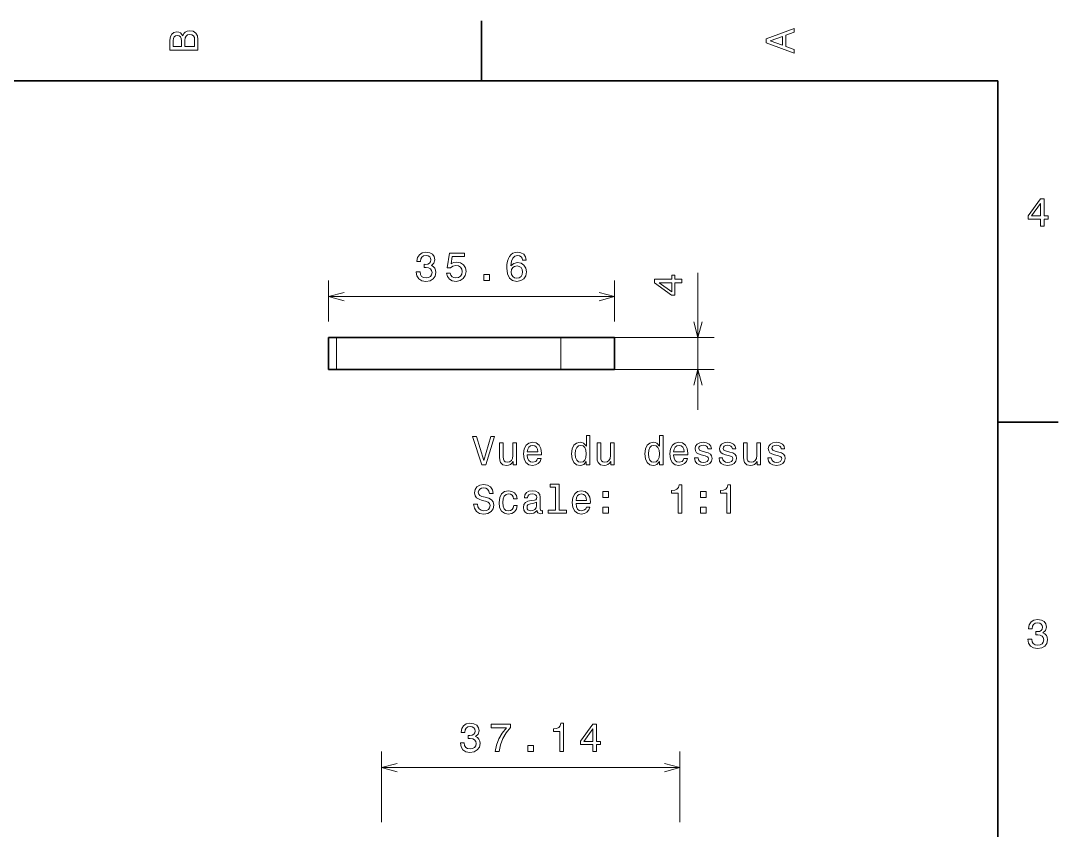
# Model space of a CAD drawing. Extents: x 0 to 297, y 0 to 210.
# Drawn here: x 165.4 to 294.5, y 106.7 to 207.5 of the extents above; entities that cross this region are included whole.
import ezdxf

# ---------------------------------------------------------------- set-up
doc = ezdxf.new("R2010")
doc.units = 0

msp = doc.modelspace()

# ---------------------------------------------------------------- linework, layer by layer
at = {"color": 7, "lineweight": 35, "ltscale": 0.1875}
for p, q in [((222.699997, 200), (222.699997, 207.5)), ((287, 157.5), (294.5, 157.5))]:
    msp.add_line(p, q, dxfattribs=at)
at = {"color": 7, "lineweight": 35}
for p, q in [((287, 200), (10, 200)), ((287, 10), (287, 200)), ((204.679535, 168.071732), (232.579437, 168.071732)), ((204.679535, 164.071732), (232.579437, 164.071732))]:
    msp.add_line(p, q, dxfattribs=at)
at = {"color": 7, "lineweight": 13, "ltscale": 0.425901}
msp.add_line((249.660248, 159.071732), (249.660248, 176.107758), dxfattribs=at)
at = {"color": 7, "lineweight": 13, "ltscale": 0.126942}
for p, q in [((203.679535, 170.071732), (203.679535, 175.149414)), ((239.279434, 170.071732), (239.279434, 175.149414))]:
    msp.add_line(p, q, dxfattribs=at)
at = {"color": 7, "lineweight": 13}
for p, q in [((203.679535, 173.149414), (239.279434, 173.149414)), ((210.271042, 114.500282), (247.406647, 114.500282))]:
    msp.add_line(p, q, dxfattribs=at)
at = {"color": 7, "lineweight": 35, "ltscale": 0.025}
for p, q in [((204.679535, 168.071732), (203.679535, 168.071732)), ((204.679535, 164.071732), (203.679535, 164.071732))]:
    msp.add_line(p, q, dxfattribs=at)
at = {"color": 7, "lineweight": 35, "ltscale": 0.1}
for p, q in [((203.679535, 164.071732), (203.679535, 168.071732)), ((239.279434, 164.071732), (239.279434, 168.071732))]:
    msp.add_line(p, q, dxfattribs=at)
at = {"color": 7, "lineweight": 13, "ltscale": 0.1}
for p, q in [((204.679535, 164.071732), (204.679535, 168.071732)), ((232.579437, 164.071732), (232.579437, 168.071732))]:
    msp.add_line(p, q, dxfattribs=at)
at = {"color": 7, "lineweight": 35, "ltscale": 0.1675}
for p, q in [((239.279434, 168.071732), (232.579437, 168.071732)), ((239.279434, 164.071732), (232.579437, 164.071732))]:
    msp.add_line(p, q, dxfattribs=at)
at = {"color": 7, "lineweight": 13, "ltscale": 0.42702}
for p, q in [((234.579437, 168.071732), (251.660248, 168.071732)), ((234.579437, 164.071732), (251.660248, 164.071732))]:
    msp.add_line(p, q, dxfattribs=at)
at = {"color": 7, "lineweight": 13, "ltscale": 0.219908}
for p, q in [((210.271042, 107.703964), (210.271042, 116.500282)), ((247.406647, 107.703964), (247.406647, 116.500282))]:
    msp.add_line(p, q, dxfattribs=at)
at = {"color": 7, "lineweight": 13}
for points in [[(185.542007, 205.630417), (185.249496, 205.983429), (185.052811, 206.074219), (184.81073, 206.104477), (184.432495, 206.03891), (184.160156, 205.842224), (183.993729, 205.524506), (183.933212, 205.080704), (183.933212, 203.835022), (187.433212, 203.835022), (187.433212, 205.151306), (187.36261, 205.620331), (187.155838, 205.968307), (186.828018, 206.185165), (186.384216, 206.260818), (186.08667, 206.215424), (185.839554, 206.094391), (185.65799, 205.897705)], [(185.385666, 204.984879), (185.385666, 204.298996), (184.351807, 204.298996), (184.351807, 205.025223), (184.382065, 205.297562), (184.472839, 205.489197), (184.629181, 205.605194), (184.86116, 205.645538), (185.093155, 205.600143), (185.254532, 205.479111), (185.355408, 205.272339)], [(187.014618, 205.095825), (187.014618, 204.298996), (185.809296, 204.298996), (185.809296, 205.050446), (185.844589, 205.368164), (185.9505, 205.595108), (186.132065, 205.731277), (186.394302, 205.776657), (186.671692, 205.731277), (186.863327, 205.605194), (186.979324, 205.393372)], [(261.633209, 203.466858), (261.633209, 203.930847), (260.604401, 204.298996), (260.604401, 205.695969), (261.633209, 206.064133), (261.633209, 206.538193), (258.128174, 205.257217), (258.128174, 204.742798)], [(260.17572, 204.460388), (258.632477, 205), (260.17572, 205.539627)], [(292.277374, 181.916794), (292.731262, 181.916794), (292.731262, 182.784225), (293.23056, 182.784225), (293.23056, 183.187683), (292.731262, 183.187683), (292.731262, 185.341141), (292.272339, 185.341141), (290.739197, 183.228027), (290.739197, 182.784225), (292.277374, 182.784225)], [(291.162842, 183.187683), (292.277374, 184.756134), (292.277374, 183.187683)], [(214.604553, 176.248825), (214.604553, 176.213531), (214.685242, 175.72937), (214.922272, 175.366272), (215.295471, 175.134277), (215.789719, 175.048538), (216.314209, 175.134277), (216.707581, 175.356171), (216.959747, 175.709198), (217.050522, 176.163101), (217.010178, 176.460648), (216.899231, 176.702728), (216.717667, 176.889313), (216.475586, 177.025482), (216.803406, 177.297821), (216.919403, 177.731537), (216.84375, 178.124908), (216.626892, 178.422455), (216.273865, 178.609055), (215.789719, 178.674622), (215.335815, 178.593933), (214.987839, 178.372025), (214.760895, 178.018997), (214.685242, 177.549988), (214.685242, 177.514679), (215.134094, 177.514679), (215.174438, 177.837448), (215.305573, 178.069427), (215.51738, 178.210648), (215.814926, 178.261078), (216.077179, 178.220734), (216.268814, 178.114822), (216.384811, 177.943359), (216.430206, 177.711365), (216.384811, 177.464249), (216.263779, 177.297821), (216.051956, 177.19696), (215.764496, 177.166702), (215.56781, 177.171738), (215.56781, 176.773331), (215.814926, 176.783417), (216.13266, 176.738022), (216.36969, 176.616989), (216.510895, 176.420303), (216.561325, 176.163101), (216.505859, 175.87059), (216.359604, 175.653732), (216.127609, 175.517563), (215.819977, 175.472168), (215.502258, 175.522614), (215.270264, 175.673904), (215.124008, 175.915985), (215.068527, 176.248825)], [(218.360748, 176.062225), (218.47171, 175.648682), (218.718826, 175.325928), (219.08194, 175.124191), (219.545914, 175.048538), (220.055283, 175.139313), (220.45369, 175.386444), (220.705856, 175.779816), (220.801666, 176.284134), (220.715942, 176.753159), (220.473862, 177.121307), (220.095627, 177.358337), (219.60643, 177.444077), (219.22818, 177.38356), (218.935684, 177.217133), (219.076889, 178.160217), (220.610031, 178.160217), (220.610031, 178.573761), (218.738998, 178.573761), (218.461609, 176.71785), (218.865082, 176.71785), (219.157578, 176.95488), (219.530777, 177.040619), (219.853546, 176.985138), (220.100662, 176.823761), (220.257004, 176.576645), (220.312485, 176.258911), (220.257004, 175.941193), (220.095627, 175.694077), (219.848511, 175.537735), (219.530777, 175.482254), (219.263489, 175.517563), (219.056717, 175.63356), (218.905426, 175.815109), (218.829773, 176.062225)], [(228.2939, 177.706329), (228.198074, 178.114822), (227.976166, 178.417419), (227.633224, 178.609055), (227.189423, 178.674622), (226.891876, 178.639313), (226.634674, 178.543503), (226.40773, 178.387161), (226.21608, 178.165253), (226.064789, 177.887878), (225.953827, 177.549988), (225.883224, 177.151566), (225.863052, 176.702728), (225.943741, 175.986588), (226.190872, 175.467133), (226.589279, 175.154449), (227.133957, 175.048538), (227.623138, 175.139313), (227.996338, 175.376358), (228.238419, 175.749542), (228.324158, 176.223618), (228.238419, 176.702728), (228.006424, 177.070877), (227.648361, 177.302856), (227.204559, 177.38356), (226.725449, 177.282684), (226.367386, 176.995224), (226.443024, 177.549988), (226.604416, 177.948395), (226.851532, 178.185425), (227.194473, 178.266113), (227.446625, 178.225769), (227.638275, 178.119873), (227.764359, 177.943359), (227.82991, 177.706329)], [(227.834961, 176.218567), (227.77948, 175.900848), (227.638275, 175.658768), (227.411331, 175.497391), (227.128906, 175.44696), (226.83136, 175.497391), (226.604416, 175.653732), (226.45816, 175.895798), (226.412766, 176.213531), (226.463196, 176.526215), (226.604416, 176.763245), (226.836395, 176.914536), (227.149078, 176.970016), (227.421417, 176.914536), (227.638275, 176.76828), (227.77948, 176.53125)], [(222.999512, 175.149414), (223.69548, 175.149414), (223.69548, 175.900848), (222.999512, 175.900848)], [(247.660248, 174.867126), (247.660248, 175.321014), (246.792816, 175.321014), (246.792816, 175.820297), (246.389359, 175.820297), (246.389359, 175.321014), (244.235901, 175.321014), (244.235901, 174.862076), (246.349014, 173.328934), (246.792816, 173.328934), (246.792816, 174.867126)], [(246.389359, 173.752563), (244.820908, 174.867126), (246.389359, 174.867126)], [(223.875015, 155.720154), (222.997482, 152.739594), (222.094757, 155.720154), (221.615646, 155.720154), (222.745331, 152.215103), (223.249649, 152.215103), (224.354111, 155.720154)], [(228.41391, 153.440613), (230.189133, 153.440613), (230.194168, 153.647385), (230.11348, 154.227356), (229.891586, 154.661072), (229.538559, 154.923309), (229.069534, 155.019135), (228.610596, 154.918274), (228.257568, 154.635849), (228.030624, 154.176926), (227.949936, 153.571732), (228.025589, 152.951416), (228.252533, 152.497528), (228.60051, 152.215103), (229.054413, 152.119278), (229.447784, 152.184845), (229.770538, 152.356308), (230.007568, 152.628647), (230.143738, 152.99176), (229.704987, 152.99176), (229.614197, 152.790024), (229.483078, 152.638733), (229.109879, 152.5177), (228.822418, 152.573166), (228.60556, 152.74968), (228.46434, 153.037155), (228.41391, 153.425476)], [(235.761902, 152.633698), (235.761902, 152.215103), (236.205704, 152.215103), (236.205704, 155.836136), (235.766937, 155.836136), (235.766937, 154.509766), (235.429047, 154.893051), (235.222275, 154.983841), (234.985245, 155.019135), (234.556564, 154.918274), (234.223709, 154.635849), (234.006851, 154.181961), (233.931213, 153.571732), (234.006851, 152.961502), (234.223709, 152.502563), (234.556564, 152.215103), (234.985245, 152.119278), (235.222275, 152.154587), (235.434082, 152.245361)], [(244.869965, 152.633698), (244.869965, 152.215103), (245.313766, 152.215103), (245.313766, 155.836136), (244.875015, 155.836136), (244.875015, 154.509766), (244.537109, 154.893051), (244.330338, 154.983841), (244.093307, 155.019135), (243.664642, 154.918274), (243.331787, 154.635849), (243.114929, 154.181961), (243.039276, 153.571732), (243.114929, 152.961502), (243.331787, 152.502563), (243.664642, 152.215103), (244.093307, 152.119278), (244.330338, 152.154587), (244.54216, 152.245361)], [(246.630051, 153.440613), (248.405273, 153.440613), (248.410309, 153.647385), (248.32962, 154.227356), (248.107727, 154.661072), (247.7547, 154.923309), (247.285675, 155.019135), (246.826736, 154.918274), (246.473709, 154.635849), (246.246765, 154.176926), (246.166077, 153.571732), (246.24173, 152.951416), (246.468674, 152.497528), (246.81665, 152.215103), (247.270538, 152.119278), (247.66391, 152.184845), (247.986679, 152.356308), (248.223709, 152.628647), (248.359879, 152.99176), (247.921112, 152.99176), (247.830338, 152.790024), (247.699219, 152.638733), (247.326019, 152.5177), (247.038559, 152.573166), (246.821701, 152.74968), (246.680481, 153.037155), (246.630051, 153.425476)], [(250.604111, 153.79364), (250.175446, 153.894501), (249.857727, 154.010498), (249.751816, 154.247528), (249.782074, 154.413956), (249.88797, 154.534988), (250.059448, 154.610641), (250.306564, 154.6409), (250.543594, 154.610641), (250.730194, 154.519852), (250.851227, 154.383698), (250.901672, 154.202133), (251.335388, 154.202133), (251.335388, 154.212219), (251.259735, 154.540024), (251.052963, 154.797241), (250.730194, 154.958618), (250.306564, 155.019135), (249.877899, 154.958618), (249.565216, 154.792191), (249.36853, 154.545074), (249.308014, 154.232391), (249.353394, 153.929794), (249.494598, 153.717987), (249.726593, 153.566681), (250.064484, 153.460785), (250.558731, 153.339737), (250.861328, 153.213669), (250.942017, 153.112793), (250.972275, 152.961502), (250.92688, 152.774902), (250.805847, 152.633698), (250.609161, 152.542908), (250.346909, 152.51265), (250.069534, 152.542908), (249.867798, 152.648819), (249.731644, 152.820297), (249.676163, 153.057327), (249.247482, 153.057327), (249.3181, 152.65387), (249.524872, 152.361359), (249.852676, 152.184845), (250.306564, 152.119278), (250.780624, 152.184845), (251.128616, 152.361359), (251.340424, 152.643784), (251.416077, 153.011932), (251.360596, 153.329651), (251.204254, 153.546509), (250.947052, 153.687729)], [(253.640137, 153.79364), (253.211456, 153.894501), (252.893738, 154.010498), (252.787842, 154.247528), (252.818085, 154.413956), (252.923996, 154.534988), (253.095474, 154.610641), (253.34259, 154.6409), (253.57962, 154.610641), (253.76622, 154.519852), (253.887253, 154.383698), (253.937683, 154.202133), (254.371399, 154.202133), (254.371399, 154.212219), (254.295761, 154.540024), (254.088989, 154.797241), (253.76622, 154.958618), (253.34259, 155.019135), (252.91391, 154.958618), (252.601227, 154.792191), (252.404541, 154.545074), (252.344025, 154.232391), (252.38942, 153.929794), (252.530624, 153.717987), (252.762619, 153.566681), (253.10051, 153.460785), (253.594757, 153.339737), (253.897339, 153.213669), (253.978027, 153.112793), (254.008301, 152.961502), (253.962906, 152.774902), (253.841873, 152.633698), (253.645187, 152.542908), (253.382935, 152.51265), (253.10556, 152.542908), (252.903824, 152.648819), (252.767654, 152.820297), (252.712189, 153.057327), (252.283508, 153.057327), (252.354111, 152.65387), (252.560883, 152.361359), (252.888702, 152.184845), (253.34259, 152.119278), (253.81665, 152.184845), (254.164642, 152.361359), (254.37645, 152.643784), (254.452103, 153.011932), (254.396622, 153.329651), (254.24028, 153.546509), (253.983078, 153.687729)], [(259.712189, 153.79364), (259.283508, 153.894501), (258.96579, 154.010498), (258.859863, 154.247528), (258.890137, 154.413956), (258.996033, 154.534988), (259.167511, 154.610641), (259.414642, 154.6409), (259.651672, 154.610641), (259.838257, 154.519852), (259.95929, 154.383698), (260.009735, 154.202133), (260.443451, 154.202133), (260.443451, 154.212219), (260.367798, 154.540024), (260.161041, 154.797241), (259.838257, 154.958618), (259.414642, 155.019135), (258.985962, 154.958618), (258.673279, 154.792191), (258.476593, 154.545074), (258.416077, 154.232391), (258.461456, 153.929794), (258.602661, 153.717987), (258.834656, 153.566681), (259.172546, 153.460785), (259.666809, 153.339737), (259.969391, 153.213669), (260.050079, 153.112793), (260.080322, 152.961502), (260.034943, 152.774902), (259.91391, 152.633698), (259.717224, 152.542908), (259.454987, 152.51265), (259.177612, 152.542908), (258.975861, 152.648819), (258.839722, 152.820297), (258.784241, 153.057327), (258.35556, 153.057327), (258.426147, 152.65387), (258.632935, 152.361359), (258.960754, 152.184845), (259.414642, 152.119278), (259.888702, 152.184845), (260.236694, 152.361359), (260.448486, 152.643784), (260.524139, 153.011932), (260.468658, 153.329651), (260.312317, 153.546509), (260.055115, 153.687729)], [(227.077454, 154.923309), (226.633652, 154.923309), (226.633652, 153.359909), (226.583221, 152.996811), (226.436966, 152.734558), (226.210022, 152.573166), (225.912476, 152.522736), (225.675446, 152.56308), (225.524139, 152.684128), (225.438416, 152.8909), (225.418243, 153.183395), (225.418243, 154.923309), (224.974426, 154.923309), (224.974426, 153.143051), (224.989563, 152.784988), (225.085388, 152.487442), (225.377899, 152.215103), (225.846909, 152.119278), (226.099075, 152.154587), (226.315933, 152.245361), (226.502533, 152.401703), (226.653824, 152.628647), (226.653824, 152.215103), (227.077454, 152.215103)], [(228.41391, 153.813812), (228.469391, 154.161789), (228.60556, 154.418991), (228.812332, 154.575333), (229.084671, 154.630814), (229.351959, 154.575333), (229.558731, 154.418991), (229.684814, 154.161789), (229.730194, 153.813812)], [(235.060883, 154.620728), (235.353394, 154.55011), (235.575302, 154.353424), (235.706421, 154.02562), (235.756851, 153.571732), (235.706421, 153.112793), (235.575302, 152.784988), (235.353394, 152.583252), (235.060883, 152.5177), (234.783508, 152.583252), (234.571701, 152.784988), (234.430481, 153.117844), (234.385101, 153.571732), (234.430481, 154.020584), (234.571701, 154.348389), (234.783508, 154.55011)], [(239.221558, 154.923309), (238.77774, 154.923309), (238.77774, 153.359909), (238.72731, 152.996811), (238.581055, 152.734558), (238.354111, 152.573166), (238.056564, 152.522736), (237.819534, 152.56308), (237.668243, 152.684128), (237.582504, 152.8909), (237.562332, 153.183395), (237.562332, 154.923309), (237.11853, 154.923309), (237.11853, 153.143051), (237.133652, 152.784988), (237.229477, 152.487442), (237.521988, 152.215103), (237.990997, 152.119278), (238.243164, 152.154587), (238.460022, 152.245361), (238.646622, 152.401703), (238.797913, 152.628647), (238.797913, 152.215103), (239.221558, 152.215103)], [(244.168961, 154.620728), (244.461472, 154.55011), (244.683365, 154.353424), (244.814499, 154.02562), (244.864929, 153.571732), (244.814499, 153.112793), (244.683365, 152.784988), (244.461472, 152.583252), (244.168961, 152.5177), (243.891586, 152.583252), (243.679764, 152.784988), (243.538559, 153.117844), (243.493164, 153.571732), (243.538559, 154.020584), (243.679764, 154.348389), (243.891586, 154.55011)], [(246.630051, 153.813812), (246.685532, 154.161789), (246.821701, 154.418991), (247.028473, 154.575333), (247.300812, 154.630814), (247.5681, 154.575333), (247.774872, 154.418991), (247.90094, 154.161789), (247.946335, 153.813812)], [(257.437683, 154.923309), (256.993896, 154.923309), (256.993896, 153.359909), (256.943451, 152.996811), (256.797211, 152.734558), (256.570251, 152.573166), (256.272705, 152.522736), (256.035675, 152.56308), (255.884369, 152.684128), (255.798645, 152.8909), (255.778473, 153.183395), (255.778473, 154.923309), (255.334656, 154.923309), (255.334656, 153.143051), (255.349792, 152.784988), (255.445618, 152.487442), (255.738129, 152.215103), (256.207153, 152.119278), (256.45929, 152.154587), (256.676147, 152.245361), (256.862762, 152.401703), (257.014069, 152.628647), (257.014069, 152.215103), (257.437683, 152.215103)], [(231.944168, 149.416107), (231.944168, 146.541473), (231.031357, 146.541473), (231.031357, 146.168274), (233.295761, 146.168274), (233.295761, 146.541473), (232.387985, 146.541473), (232.387985, 149.789307), (231.248215, 149.789307), (231.248215, 149.416107)], [(222.200653, 147.323166), (221.74173, 147.323166), (221.84259, 146.788589), (222.094757, 146.395218), (222.483078, 146.158188), (223.007568, 146.072449), (223.527023, 146.153137), (223.915359, 146.375046), (224.162476, 146.723022), (224.25325, 147.181961), (224.177597, 147.595505), (223.96579, 147.862793), (223.622849, 148.039307), (223.16391, 148.170441), (222.770538, 148.266251), (222.513336, 148.377213), (222.367081, 148.538589), (222.321701, 148.790756), (222.367081, 149.0177), (222.498215, 149.189163), (222.699936, 149.305161), (222.97731, 149.345505), (223.259735, 149.295074), (223.481644, 149.158905), (223.627899, 148.931961), (223.698502, 148.624329), (224.157425, 148.624329), (224.157425, 148.634415), (224.076736, 149.108475), (223.839706, 149.461502), (223.466507, 149.683411), (222.962189, 149.759048), (222.508301, 149.683411), (222.155273, 149.471588), (221.928329, 149.143784), (221.847626, 148.720154), (221.913193, 148.341904), (222.104843, 148.084702), (222.407425, 147.913223), (222.820969, 147.782104), (223.229477, 147.666107), (223.537109, 147.555161), (223.723709, 147.393784), (223.789276, 147.131531), (223.72876, 146.864243), (223.572418, 146.662506), (223.335388, 146.536423), (223.02774, 146.496078), (222.684814, 146.551559), (222.422562, 146.712936), (222.256134, 146.975189)], [(226.71434, 147.97879), (227.153107, 147.97879), (227.062332, 148.382248), (226.845474, 148.699982), (226.507568, 148.896667), (226.068817, 148.972305), (225.584671, 148.871445), (225.216507, 148.58902), (224.984528, 148.130096), (224.903824, 147.514816), (224.979477, 146.904587), (225.206421, 146.450699), (225.564484, 146.168274), (226.05368, 146.072449), (226.487396, 146.148102), (226.825302, 146.359909), (227.057281, 146.692764), (227.158157, 147.136566), (226.734528, 147.136566), (226.658875, 146.854156), (226.517654, 146.642334), (226.315933, 146.511215), (226.068817, 146.470871), (225.761185, 146.536423), (225.539276, 146.738159), (225.403107, 147.065964), (225.357712, 147.529938), (225.403107, 147.983841), (225.544312, 148.311646), (225.771271, 148.513382), (226.068817, 148.583984), (226.331055, 148.538589), (226.52774, 148.422592), (226.658875, 148.230957)], [(229.634369, 146.521301), (229.634369, 146.506165), (229.659592, 146.334702), (229.735245, 146.213669), (230.052963, 146.117844), (230.300079, 146.158188), (230.300079, 146.501129), (230.194168, 146.485992), (230.052963, 146.551559), (230.02774, 146.753296), (230.02774, 148.155304), (229.967224, 148.513382), (229.79071, 148.765533), (229.483078, 148.91684), (229.049362, 148.972305), (228.625732, 148.911789), (228.313049, 148.740326), (228.116364, 148.473022), (228.050797, 148.12001), (228.050797, 148.089737), (228.449219, 148.089737), (228.484528, 148.301559), (228.595474, 148.45285), (228.777023, 148.54364), (229.034225, 148.578934), (229.281357, 148.553726), (229.45787, 148.478073), (229.563766, 148.346954), (229.599075, 148.16539), (229.578903, 147.953583), (229.498215, 147.847672), (229.296478, 147.797241), (228.918243, 147.756897), (228.484528, 147.666107), (228.17688, 147.50473), (227.995331, 147.252563), (227.93985, 146.879364), (227.99028, 146.546509), (228.146622, 146.299393), (228.398788, 146.143051), (228.746765, 146.087585), (229.21579, 146.193497)], [(234.485962, 147.393784), (236.261185, 147.393784), (236.26622, 147.600555), (236.185532, 148.180527), (235.963623, 148.614243), (235.610596, 148.87648), (235.141586, 148.972305), (234.682648, 148.871445), (234.32962, 148.58902), (234.102676, 148.130096), (234.021988, 147.524902), (234.097626, 146.904587), (234.324585, 146.450699), (234.672562, 146.168274), (235.12645, 146.072449), (235.519821, 146.138016), (235.84259, 146.309479), (236.07962, 146.581818), (236.21579, 146.944931), (235.777023, 146.944931), (235.686249, 146.743195), (235.55513, 146.591904), (235.181931, 146.470871), (234.89447, 146.526337), (234.677597, 146.70285), (234.536392, 146.990326), (234.485962, 147.378647)], [(234.485962, 147.766983), (234.541443, 148.11496), (234.677597, 148.372162), (234.884369, 148.528503), (235.156708, 148.583984), (235.423996, 148.528503), (235.630768, 148.372162), (235.756851, 148.11496), (235.802246, 147.766983)], [(237.82962, 148.125046), (238.525589, 148.125046), (238.525589, 148.87648), (237.82962, 148.87648)], [(247.194901, 146.168274), (247.653824, 146.168274), (247.653824, 149.693497), (247.310883, 149.693497), (247.220108, 149.385849), (247.038559, 149.179077), (246.761169, 149.058044), (246.377899, 149.0177), (246.377899, 148.659622), (247.194901, 148.659622)], [(249.973709, 148.125046), (250.669678, 148.125046), (250.669678, 148.87648), (249.973709, 148.87648)], [(253.266937, 146.168274), (253.725876, 146.168274), (253.725876, 149.693497), (253.382935, 149.693497), (253.29216, 149.385849), (253.110596, 149.179077), (252.833221, 149.058044), (252.449936, 149.0177), (252.449936, 148.659622), (253.266937, 148.659622)], [(229.583939, 147.116394), (229.523422, 146.854156), (229.362045, 146.65242), (229.119965, 146.521301), (228.822418, 146.475906), (228.630768, 146.501129), (228.494614, 146.581818), (228.408875, 146.723022), (228.383652, 146.919708), (228.403824, 147.096222), (228.484528, 147.222305), (228.807281, 147.363525), (229.21579, 147.424042), (229.583939, 147.545074)], [(237.82962, 146.168274), (238.525589, 146.168274), (238.525589, 146.919708), (237.82962, 146.919708)], [(249.973709, 146.168274), (250.669678, 146.168274), (250.669678, 146.919708), (249.973709, 146.919708)], [(290.729126, 130.51622), (290.729126, 130.480911), (290.809814, 129.996765), (291.046844, 129.633652), (291.420044, 129.401657), (291.914276, 129.315933), (292.438782, 129.401657), (292.832153, 129.623566), (293.08429, 129.976593), (293.175079, 130.430481), (293.134735, 130.728027), (293.023773, 130.970108), (292.842224, 131.156708), (292.600159, 131.292877), (292.927948, 131.565216), (293.043945, 131.998932), (292.968292, 132.392303), (292.751434, 132.68985), (292.398407, 132.87645), (291.914276, 132.942017), (291.460388, 132.861313), (291.112396, 132.63942), (290.885468, 132.286392), (290.809814, 131.817368), (290.809814, 131.782074), (291.258636, 131.782074), (291.299011, 132.104828), (291.430115, 132.336823), (291.641937, 132.478027), (291.939484, 132.528473), (292.201721, 132.488113), (292.393372, 132.382217), (292.509369, 132.210739), (292.554749, 131.97876), (292.509369, 131.731628), (292.388336, 131.565216), (292.176514, 131.46434), (291.889069, 131.434082), (291.692383, 131.439133), (291.692383, 131.04071), (291.939484, 131.050797), (292.257202, 131.005417), (292.494232, 130.884369), (292.635468, 130.687683), (292.685883, 130.430481), (292.630402, 130.13797), (292.484161, 129.921112), (292.252167, 129.784943), (291.944519, 129.739563), (291.626801, 129.789993), (291.394806, 129.941284), (291.248566, 130.183365), (291.193085, 130.51622)], [(220.095901, 117.599709), (220.095901, 117.564407), (220.17659, 117.080254), (220.41362, 116.71714), (220.786819, 116.485153), (221.281067, 116.399414), (221.805557, 116.485153), (222.198929, 116.707054), (222.451096, 117.060081), (222.54187, 117.513969), (222.501526, 117.811523), (222.390564, 118.053596), (222.209015, 118.240196), (221.966934, 118.376366), (222.294754, 118.648697), (222.410736, 119.082413), (222.335098, 119.475784), (222.11824, 119.773338), (221.765213, 119.959938), (221.281067, 120.025497), (220.827164, 119.944809), (220.479187, 119.7229), (220.252243, 119.369881), (220.17659, 118.900856), (220.17659, 118.865555), (220.625443, 118.865555), (220.665787, 119.188324), (220.796906, 119.420311), (221.008728, 119.561523), (221.306274, 119.611954), (221.568527, 119.571609), (221.760162, 119.465698), (221.87616, 119.294228), (221.921555, 119.062241), (221.87616, 118.815125), (221.755127, 118.648697), (221.543304, 118.547836), (221.255844, 118.517578), (221.059158, 118.522614), (221.059158, 118.124199), (221.306274, 118.134293), (221.623993, 118.088898), (221.861038, 117.967865), (222.002243, 117.771179), (222.052673, 117.513969), (221.997192, 117.221466), (221.850952, 117.004608), (221.618958, 116.868439), (221.311325, 116.823051), (220.993591, 116.873482), (220.761612, 117.02478), (220.615356, 117.266853), (220.559875, 117.599709)], [(224.40181, 116.500282), (224.911179, 116.500282), (225.077606, 117.332413), (225.370102, 118.10907), (225.783661, 118.830254), (226.323273, 119.506042), (226.323273, 119.924637), (223.922699, 119.924637), (223.922699, 119.465698), (225.839127, 119.465698), (225.284378, 118.784866), (224.865784, 118.073769), (224.573273, 117.317284)], [(232.484085, 116.500282), (232.943024, 116.500282), (232.943024, 120.025497), (232.600082, 120.025497), (232.509308, 119.717865), (232.327744, 119.511093), (232.050369, 119.390053), (231.667084, 119.349709), (231.667084, 118.991638), (232.484085, 118.991638)], [(236.588257, 116.500282), (237.04216, 116.500282), (237.04216, 117.367722), (237.541443, 117.367722), (237.541443, 117.771179), (237.04216, 117.771179), (237.04216, 119.924637), (236.583221, 119.924637), (235.050079, 117.811523), (235.050079, 117.367722), (236.588257, 117.367722)], [(235.473709, 117.771179), (236.588257, 119.339615), (236.588257, 117.771179)], [(228.49086, 116.500282), (229.186829, 116.500282), (229.186829, 117.251724), (228.49086, 117.251724)]]:
    msp.add_lwpolyline(points, close=True, dxfattribs=at)
for points in [[(205.611374, 173.667053), (203.679535, 173.149414), (205.611374, 172.631775)], [(237.34758, 172.631775), (239.279434, 173.149414), (237.34758, 173.667053)], [(249.142609, 170.003586), (249.660248, 168.071732), (250.177887, 170.003586)], [(250.177887, 162.139877), (249.660248, 164.071732), (249.142609, 162.139877)], [(212.202896, 115.017921), (210.271042, 114.500282), (212.202896, 113.982643)], [(245.474792, 113.982643), (247.406647, 114.500282), (245.474792, 115.017921)]]:
    msp.add_lwpolyline(points, dxfattribs=at)

doc.saveas('drawing.dxf')
